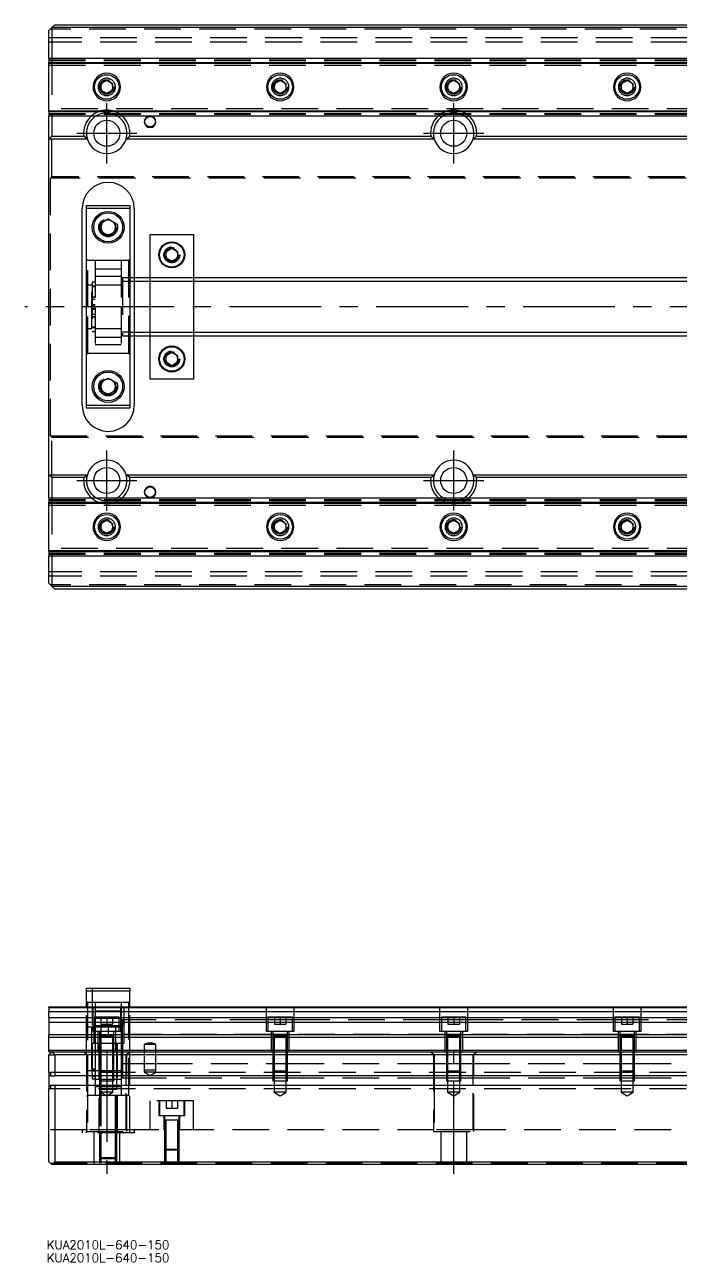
# Model space of a CAD drawing. Extents: x -8 to 904, y -330 to 120.
# Drawn here: x -8.4 to 218.4, y -330.1 to 97.5 of the extents above; entities that cross this region are included whole.
import ezdxf

# ---------------------------------------------------------------- set-up
doc = ezdxf.new("R2010")
doc.units = 0
doc.linetypes.add('CENTER', pattern=[50.8, 31.75, -6.35, 6.35, -6.35])
doc.linetypes.add('DASHED', pattern=[19.05, 12.7, -6.35])
doc.layers.get('0').update_dxf_attribs({"linetype": 'CONTINUOUS'})
doc.layers.add('CENTER', color=1, linetype='CENTER')
doc.styles.get("Standard").update_dxf_attribs({"font": 'txt.shx', "height": 3, "bigfont": 'bigfont.shx'})

# ---------------------------------------------------------------- blocks, each defined once
blk = doc.blocks.new('*U2')
at = {"color": 7, "linetype": 'CONTINUOUS'}
blk.add_text('KUA2010L-640-150', height=3, dxfattribs=at).set_placement((-0.77, -325.59))
blk = doc.blocks.new('*U3')
at = {"color": 7, "linetype": 'CONTINUOUS'}
blk.add_text('KUA2010L-640-150', height=3, dxfattribs=at).set_placement((-0.77, -330.13))

msp = doc.modelspace()

# ---------------------------------------------------------------- linework, layer by layer
at = {"color": 7, "linetype": 'CONTINUOUS'}
for p, q in [((1, 96.5), (0, 95.5)), ((0, 86), (0, 95.5)), ((2, 97.5), (1, 96.5)), ((1, 96.5), (1, 86)), ((245, 96.5), (1, 96.5)), ((2, 97.5), (245, 97.5)), ((0, 86), (0, 84.48)), ((0, 86), (245, 86)), ((0, 84.2), (0, 84.48)), ((0, 84.48), (237.73, 84.48)), ((0, 84.2), (237.05, 84.2)), ((0, 67.8), (0, 84.2)), ((18, 77.15), (20, 78.31)), ((18, 74.85), (18, 77.15)), ((20, 78.31), (22, 77.15)), ((22, 77.15), (22, 74.85)), ((78, 77.15), (80, 78.31)), ((78, 74.85), (78, 77.15)), ((80, 78.31), (82, 77.15)), ((82, 77.15), (82, 74.85)), ((138, 77.15), (140, 78.31)), ((138, 74.85), (138, 77.15)), ((140, 78.31), (142, 77.15)), ((142, 77.15), (142, 74.85)), ((198, 77.15), (200, 78.31)), ((198, 74.85), (198, 77.15)), ((200, 78.31), (202, 77.15)), ((202, 77.15), (202, 74.85)), ((20, 73.69), (18, 74.85)), ((22, 74.85), (20, 73.69)), ((80, 73.69), (78, 74.85)), ((82, 74.85), (80, 73.69)), ((140, 73.69), (138, 74.85)), ((142, 74.85), (140, 73.69)), ((200, 73.69), (198, 74.85)), ((202, 74.85), (200, 73.69)), ((0, 67.52), (0, 67.8)), ((0, 67.8), (245, 67.8)), ((0, 67.52), (0, 66)), ((0, 67.52), (245, 67.52)), ((0, 58), (0, 66)), ((0, 66), (245, 66)), ((1, 66), (1, 59)), ((0, 58), (1, 59)), ((0, -58), (0, 58)), ((13.29, 58), (0, 58)), ((1, 59), (12.06, 59)), ((13.29, 58), (12.06, 59)), ((26.71, 58), (27.94, 59)), ((133.29, 58), (26.71, 58)), ((27.94, 59), (132.06, 59)), ((133.29, 58), (132.06, 59)), ((146.71, 58), (147.94, 59)), ((245, 58), (146.71, 58)), ((147.94, 59), (245, 59)), ((13, 34), (13, 35)), ((13, 35), (28, 35)), ((28, 35), (28, 34)), ((11.5, -34), (11.5, 34)), ((28, 34), (13, 34)), ((13, -34), (13, 34)), ((18, 28.94), (20.5, 30.39)), ((20.5, 30.39), (23, 28.94)), ((28, 34), (28, -34)), ((29.5, 34), (29.5, 10)), ((18, 26.06), (18, 28.94)), ((20.5, 24.61), (18, 26.06)), ((23, 26.06), (20.5, 24.61)), ((23, 28.94), (23, 26.06)), ((35, 10), (35, 25)), ((35, 25), (50, 25)), ((50, 25), (50, 10)), ((40.5, 19.15), (42.5, 20.31)), ((40.5, 16.85), (40.5, 19.15)), ((42.5, 20.31), (44.5, 19.15)), ((44.5, 19.15), (44.5, 16.85)), ((42.5, 15.69), (40.5, 16.85)), ((44.5, 16.85), (42.5, 15.69)), ((245, 10), (28, 10)), ((28, -10), (245, -10)), ((29.5, -10), (29.5, -34)), ((35, -25), (35, -10)), ((50, -10), (50, -25)), ((40.5, -16.85), (42.5, -15.69)), ((40.5, -19.15), (40.5, -16.85)), ((42.5, -15.69), (44.5, -16.85)), ((44.5, -16.85), (44.5, -19.15)), ((42.5, -20.31), (40.5, -19.15)), ((44.5, -19.15), (42.5, -20.31)), ((18, -26.06), (20.5, -24.61)), ((20.5, -24.61), (23, -26.06)), ((50, -25), (35, -25)), ((18, -28.94), (18, -26.06)), ((20.5, -30.39), (18, -28.94)), ((23, -28.94), (20.5, -30.39)), ((23, -26.06), (23, -28.94)), ((13, -34), (28, -34)), ((13, -35), (13, -34)), ((28, -34), (28, -35)), ((28, -35), (13, -35)), ((0, -66), (0, -58)), ((0, -58), (13.29, -58)), ((1, -59), (0, -58)), ((12.06, -59), (1, -59)), ((1, -59), (1, -66)), ((12.06, -59), (13.29, -58)), ((26.71, -58), (133.29, -58)), ((27.94, -59), (26.71, -58)), ((132.06, -59), (27.94, -59)), ((132.06, -59), (133.29, -58)), ((146.71, -58), (245, -58)), ((147.94, -59), (146.71, -58)), ((245, -59), (147.94, -59)), ((0, -66), (0, -67.52)), ((0, -66), (245, -66)), ((0, -67.52), (245, -67.52)), ((0, -67.8), (0, -67.52)), ((0, -67.8), (245, -67.8)), ((0, -84.2), (0, -67.8)), ((18, -74.85), (20, -73.69)), ((18, -77.15), (18, -74.85)), ((20, -73.69), (22, -74.85)), ((22, -74.85), (22, -77.15)), ((78, -74.85), (80, -73.69)), ((78, -77.15), (78, -74.85)), ((80, -73.69), (82, -74.85)), ((82, -74.85), (82, -77.15)), ((138, -74.85), (140, -73.69)), ((138, -77.15), (138, -74.85)), ((140, -73.69), (142, -74.85)), ((142, -74.85), (142, -77.15)), ((198, -74.85), (200, -73.69)), ((198, -77.15), (198, -74.85)), ((200, -73.69), (202, -74.85)), ((202, -74.85), (202, -77.15)), ((20, -78.31), (18, -77.15)), ((22, -77.15), (20, -78.31)), ((80, -78.31), (78, -77.15)), ((82, -77.15), (80, -78.31)), ((140, -78.31), (138, -77.15)), ((142, -77.15), (140, -78.31)), ((200, -78.31), (198, -77.15)), ((202, -77.15), (200, -78.31)), ((0, -84.48), (0, -84.2)), ((0, -84.2), (237.05, -84.2)), ((0, -84.48), (0, -86)), ((0, -84.48), (237.73, -84.48)), ((0, -95.5), (0, -86)), ((0, -86), (245, -86)), ((1, -86), (1, -96.5)), ((0, -95.5), (1, -96.5)), ((1, -96.5), (2, -97.5)), ((1, -96.5), (245, -96.5)), ((245, -97.5), (2, -97.5)), ((13, -236.4), (13, -235.4)), ((13, -235.4), (28, -235.4)), ((13, -241.91), (13, -236.4)), ((28, -236.4), (13, -236.4)), ((28, -235.4), (28, -236.4)), ((28, -241.91), (28, -236.4)), ((0, -242.07), (0, -241.91)), ((0, -241.91), (245.5, -241.91)), ((0, -242.07), (0, -243.47)), ((0, -242.07), (245.5, -242.07)), ((0, -243.47), (245.5, -243.47)), ((0, -245.54), (0, -243.47)), ((0, -245.54), (0, -247.16)), ((0, -245.54), (245.5, -245.54)), ((0, -247.16), (0, -251.46)), ((0, -247.16), (245.5, -247.16)), ((0, -252.31), (0, -251.46)), ((0, -251.46), (245.5, -251.46)), ((202.5, -252), (197.5, -252)), ((0, -256.81), (0, -252.31)), ((0, -252.31), (640, -252.31)), ((0, -257.4), (0, -256.81)), ((0, -256.81), (640, -256.81)), ((0, -258.4), (1, -257.4)), ((0, -257.4), (1, -257.4)), ((0, -264.55), (0, -258.4)), ((1, -257.4), (639, -257.4)), ((1, -257.4), (2, -258.4)), ((638, -258.4), (2, -258.4)), ((2, -258.4), (2, -265.7)), ((0, -264.55), (0, -265.7)), ((0, -264.55), (0.5, -264.55)), ((0.5, -264.55), (0.5, -265.7)), ((0, -265.7), (0, -269.1)), ((0.5, -265.7), (0, -265.7)), ((0, -269.1), (0, -270.25)), ((0, -269.1), (0.5, -269.1)), ((0.5, -265.7), (2, -265.7)), ((2, -269.1), (0.5, -269.1)), ((0.5, -269.1), (0.5, -270.25)), ((638, -265.7), (2, -265.7)), ((638, -269.1), (2, -269.1)), ((2, -269.1), (2, -295.4)), ((0.5, -270.25), (0, -270.25)), ((0, -295.4), (0, -270.25)), ((23.5, -270.4), (17.5, -270.4)), ((23.5, -270.4), (17.5, -270.4)), ((23.5, -270.4), (17.5, -270.4)), ((1, -296.4), (0, -295.4)), ((2, -295.4), (1, -296.4)), ((639, -296.4), (1, -296.4)), ((2, -295.4), (638, -295.4))]:
    msp.add_line(p, q, dxfattribs=at)
at = {"color": 3, "linetype": 'DASHED'}
for p, q in [((255.2, 96), (0.5, 96)), ((640, 93), (0, 93)), ((640, 91.5), (0, 91.5)), ((1, 86), (1, 66)), ((0, 85.4), (640, 85.4)), ((0, 85.15), (245, 85.15)), ((0, 84.42), (245.5, 84.42)), ((0, 83.5), (245.5, 83.5)), ((17.5, 76), (17.53, 76.37)), ((77.5, 76), (77.53, 76.41)), ((137.5, 76), (137.53, 76.41)), ((197.5, 76), (197.53, 76.41)), ((245.5, 68.5), (0, 68.5)), ((0, 67.58), (245.5, 67.58)), ((0, 66.85), (245, 66.85)), ((0, 66.6), (640, 66.6)), ((1, 45), (1, 59)), ((1, 45), (0.5, 44.5)), ((0.5, -44.5), (0.5, 44.5)), ((639.5, 44.5), (0.5, 44.5)), ((639, 45), (1, 45)), ((17.5, 27.5), (17.52, 27.85)), ((40, 18), (40.02, 18.3)), ((13.5, 16), (13, 16.5)), ((16, 16), (13.5, 16)), ((13.5, 0), (13.5, 16)), ((25, 16), (16, 16)), ((16, 16), (16, 0)), ((25, 13.02), (16, 13.02)), ((27.5, 16), (25, 16)), ((25, 16), (25, 0)), ((28, 16.5), (27.5, 16)), ((27.5, 16), (27.5, -16)), ((25, 10.47), (16, 10.47)), ((25.5, 10), (25, 9.5)), ((28, 8.75), (25, 8.75)), ((28, 10), (25.5, 10)), ((25.5, 10), (25.5, -10)), ((29.5, 10), (29.5, 5)), ((35, 5), (35, 10)), ((50, 10), (50, 5)), ((13.5, 7.5), (13, 7)), ((14.85, 7.5), (13.5, 7.5)), ((14.85, -7.5), (14.85, 7.5)), ((15, 7.15), (14.85, 7.15)), ((16, 8.55), (15, 8.55)), ((15, 8.55), (15, -8.55)), ((16, 7.15), (15, 7.15)), ((16, 6.9), (15, 6.9)), ((24.7, 7.5), (16, 7.5)), ((25, 7.5), (24.7, 7.5)), ((29.5, 5), (29.5, -5)), ((35, -5), (35, 5)), ((50, 5), (50, -5)), ((13.5, -16), (13.5, 0)), ((16, 3.4), (15, 3.4)), ((15, 3.4), (16, 3.4)), ((16, 2.55), (15, 2.55)), ((15, 0.85), (16, 0.85)), ((15, 0.42), (16, 0.42)), ((16, 0), (16, -16)), ((25, 0), (25, -16)), ((15, -0.43), (16, -0.43)), ((16, -0.85), (15, -0.85)), ((15, -2.55), (16, -2.55)), ((15, -3.4), (16, -3.4)), ((16, -3.4), (15, -3.4)), ((13, -7), (13.5, -7.5)), ((13.5, -7.5), (14.85, -7.5)), ((14.85, -7.15), (15, -7.15)), ((15, -6.9), (16, -6.9)), ((15, -7.15), (16, -7.15)), ((15, -8.55), (16, -8.55)), ((16, -7.5), (24.7, -7.5)), ((24.7, -7.5), (25, -7.5)), ((29.5, -5), (29.5, -10)), ((35, -10), (35, -5)), ((50, -5), (50, -10)), ((16, -10.48), (25, -10.48)), ((28, -8.75), (25, -8.75)), ((25, -9.5), (25.5, -10)), ((25.5, -10), (28, -10)), ((13, -16.5), (13.5, -16)), ((13.5, -16), (16, -16)), ((16, -13.03), (25, -13.03)), ((16, -16), (25, -16)), ((25, -16), (27.5, -16)), ((27.5, -16), (28, -16.5)), ((40, -18), (40.02, -17.7)), ((17.5, -27.5), (17.52, -27.15)), ((0.5, -44.5), (1, -45)), ((0.5, -44.5), (639.5, -44.5)), ((1, -59), (1, -45)), ((1, -45), (639, -45)), ((0, -66.6), (640, -66.6)), ((0, -66.85), (245, -66.85)), ((0, -67.58), (245.5, -67.58)), ((1, -66), (1, -86)), ((0, -68.5), (245.5, -68.5)), ((17.5, -76), (17.53, -75.59)), ((77.5, -76), (77.53, -75.59)), ((137.5, -76), (137.53, -75.59)), ((197.5, -76), (197.53, -75.59)), ((245.5, -83.5), (0, -83.5)), ((0, -84.42), (245.5, -84.42)), ((0, -85.15), (245, -85.15)), ((0, -85.4), (640, -85.4)), ((640, -91.5), (0, -91.5)), ((640, -93), (0, -93)), ((255.2, -96), (0.5, -96)), ((15, -235.4), (15, -254.4)), ((26, -254.4), (26, -235.4)), ((13.5, -240.4), (13, -239.9)), ((13, -257.4), (13, -241.91)), ((16, -240.4), (13.5, -240.4)), ((13.5, -272.4), (13.5, -240.4)), ((15.25, -250.4), (15.25, -241.91)), ((25, -240.4), (16, -240.4)), ((16, -240.4), (16, -241.91)), ((16, -241.91), (16, -245.4)), ((25, -243.38), (16, -243.38)), ((24.75, -241.91), (24.75, -250.4)), ((27.5, -240.4), (25, -240.4)), ((25, -240.4), (25, -241.91)), ((25, -241.91), (25, -248.4)), ((28, -239.9), (27.5, -240.4)), ((27.5, -240.4), (27.5, -272.4)), ((28, -257.4), (28, -241.91)), ((75.25, -250.4), (75.25, -241.91)), ((84.75, -241.91), (84.75, -250.4)), ((135.25, -250.4), (135.25, -241.91)), ((144.75, -241.91), (144.75, -250.4)), ((195.25, -250.4), (195.25, -241.91)), ((204.75, -241.91), (204.75, -250.4)), ((15.25, -247.3), (15, -247.3)), ((15.75, -247.3), (15.25, -247.3)), ((15.75, -245.4), (15.75, -250.4)), ((24.25, -245.4), (15.75, -245.4)), ((16, -247.3), (15.75, -247.3)), ((16, -245.4), (16, -248.4)), ((24.25, -245.93), (16, -245.93)), ((18, -245.4), (18, -247.9)), ((18, -247.9), (20, -247.9)), ((20, -245.4), (20, -247.9)), ((20, -247.9), (22, -247.9)), ((22, -245.4), (22, -247.9)), ((24.25, -250.4), (24.25, -245.4)), ((24.75, -245.93), (24.25, -245.93)), ((25, -245.93), (24.75, -245.93)), ((25.5, -246.4), (25, -246.9)), ((28, -246.4), (25.5, -246.4)), ((25.5, -246.4), (25.5, -248.4)), ((75.25, -246.4), (28, -246.4)), ((75.75, -246.4), (75.25, -246.4)), ((75.75, -245.4), (75.75, -250.4)), ((84.25, -245.4), (75.75, -245.4)), ((84.25, -246.4), (75.75, -246.4)), ((78, -245.4), (78, -247.9)), ((78, -247.9), (80, -247.9)), ((80, -245.4), (80, -247.9)), ((80, -247.9), (82, -247.9)), ((82, -245.4), (82, -247.9)), ((84.25, -250.4), (84.25, -245.4)), ((84.75, -246.4), (84.25, -246.4)), ((135.25, -246.4), (84.75, -246.4)), ((135.75, -246.4), (135.25, -246.4)), ((135.75, -245.4), (135.75, -250.4)), ((144.25, -245.4), (135.75, -245.4)), ((144.25, -246.4), (135.75, -246.4)), ((138, -245.4), (138, -247.9)), ((138, -247.9), (140, -247.9)), ((140, -245.4), (140, -247.9)), ((140, -247.9), (142, -247.9)), ((142, -245.4), (142, -247.9)), ((144.25, -250.4), (144.25, -245.4)), ((144.75, -246.4), (144.25, -246.4)), ((195.25, -246.4), (144.75, -246.4)), ((195.75, -246.4), (195.25, -246.4)), ((195.75, -245.4), (195.75, -250.4)), ((204.25, -245.4), (195.75, -245.4)), ((204.25, -246.4), (195.75, -246.4)), ((198, -245.4), (198, -247.9)), ((198, -247.9), (200, -247.9)), ((200, -245.4), (200, -247.9)), ((200, -247.9), (202, -247.9)), ((202, -245.4), (202, -247.9)), ((204.25, -250.4), (204.25, -245.4)), ((204.75, -246.4), (204.25, -246.4)), ((245.5, -246.4), (204.75, -246.4)), ((13.5, -248.9), (13, -249.4)), ((14.85, -248.9), (13.5, -248.9)), ((14.85, -256.4), (14.85, -248.9)), ((15, -249.25), (14.85, -249.25)), ((15.25, -249.25), (15, -249.25)), ((16, -249.5), (15, -249.5)), ((15.5, -249.25), (15.25, -249.25)), ((24.75, -250.4), (15.25, -250.4)), ((15.5, -248.4), (15.5, -254.4)), ((15.75, -248.4), (15.5, -248.4)), ((15.75, -249.25), (15.5, -249.25)), ((24.25, -248.4), (15.75, -248.4)), ((16, -249.25), (15.75, -249.25)), ((16, -248.4), (16, -250.4)), ((24.25, -248.9), (16, -248.9)), ((16, -250.4), (16, -254.4)), ((17, -257.4), (17, -250.4)), ((17.5, -250.4), (17.5, -252)), ((17.5, -252), (17.5, -252.01)), ((17.5, -252), (17.5, -257.4)), ((17.5, -252), (17.5, -252)), ((22.5, -252), (17.5, -252)), ((17.9, -252), (17.9, -257.4)), ((18, -248.4), (18, -251.4)), ((18, -251.4), (20.5, -251.4)), ((20.5, -248.4), (20.5, -251.4)), ((20.5, -251.4), (23, -251.4)), ((22.1, -257.4), (22.1, -252)), ((22.5, -252), (22.5, -250.4)), ((22.5, -252.01), (22.5, -252)), ((22.5, -252), (22.5, -252)), ((22.5, -257.4), (22.5, -252)), ((23, -248.4), (23, -250.4)), ((23, -250.4), (23, -257.4)), ((24.75, -248.4), (24.25, -248.4)), ((24.7, -248.9), (24.25, -248.9)), ((25, -248.9), (24.7, -248.9)), ((25.5, -248.4), (24.75, -248.4)), ((25, -248.4), (25, -254.4)), ((25.5, -251.4), (25, -251.4)), ((25.5, -254.4), (25.5, -248.4)), ((28, -251.4), (25.5, -251.4)), ((77, -251.4), (28, -251.4)), ((84.75, -250.4), (75.25, -250.4)), ((77, -257.4), (77, -250.4)), ((77.5, -251.4), (77, -251.4)), ((77.5, -250.4), (77.5, -252)), ((82.5, -251.4), (77.5, -251.4)), ((77.5, -252), (77.5, -257.4)), ((77.5, -252), (77.5, -252)), ((77.5, -252), (77.5, -252.01)), ((82.5, -252), (77.5, -252)), ((77.9, -252), (77.9, -257.4)), ((82.1, -257.4), (82.1, -252)), ((82.5, -252), (82.5, -250.4)), ((83, -251.4), (82.5, -251.4)), ((82.5, -252), (82.5, -252)), ((82.5, -257.4), (82.5, -252)), ((82.5, -252.01), (82.5, -252)), ((83, -250.4), (83, -257.4)), ((137, -251.4), (83, -251.4)), ((144.75, -250.4), (135.25, -250.4)), ((137, -257.4), (137, -250.4)), ((137.5, -251.4), (137, -251.4)), ((137.5, -250.4), (137.5, -252)), ((142.5, -251.4), (137.5, -251.4)), ((137.5, -252), (137.5, -257.4)), ((137.5, -252), (137.5, -252)), ((137.5, -252), (137.5, -252.01)), ((142.5, -252), (137.5, -252)), ((142.5, -252), (137.5, -252)), ((137.9, -252), (137.9, -257.4)), ((142.1, -257.4), (142.1, -252)), ((142.5, -252), (142.5, -250.4)), ((143, -251.4), (142.5, -251.4)), ((142.5, -252), (142.5, -252)), ((142.5, -257.4), (142.5, -252)), ((142.5, -252.01), (142.5, -252)), ((143, -250.4), (143, -257.4)), ((197, -251.4), (143, -251.4)), ((204.75, -250.4), (195.25, -250.4)), ((197, -257.4), (197, -250.4)), ((197.5, -251.4), (197, -251.4)), ((197.5, -250.4), (197.5, -252)), ((202.5, -251.4), (197.5, -251.4)), ((197.5, -252), (197.5, -252.01)), ((197.5, -252), (197.5, -257.4)), ((197.5, -252), (197.5, -252)), ((202.5, -252), (197.5, -252)), ((197.9, -252), (197.9, -257.4)), ((202.1, -257.4), (202.1, -252)), ((202.5, -252), (202.5, -250.4)), ((203, -251.4), (202.5, -251.4)), ((202.5, -252.01), (202.5, -252)), ((202.5, -252), (202.5, -252)), ((202.5, -257.4), (202.5, -252)), ((203, -250.4), (203, -257.4)), ((245.5, -251.4), (203, -251.4)), ((14.85, -257.4), (14.85, -256.4)), ((15, -254.4), (26, -254.4)), ((15, -254.4), (15, -257.4)), ((16, -254.4), (16, -257.4)), ((17.25, -254.4), (17.25, -285.4)), ((23.5, -257.4), (23.5, -254.4)), ((23.75, -285.4), (23.75, -254.4)), ((25, -254.4), (25, -257.4)), ((25.5, -254.4), (25.5, -256.4)), ((25.5, -256.4), (25.5, -257.4)), ((33, -254.9), (33, -257.4)), ((37, -254.9), (33, -254.9)), ((35.06, -254.4), (34.94, -254.4)), ((37, -257.4), (37, -254.9)), ((0, -258.4), (2, -258.4)), ((12, -257.4), (13, -258.4)), ((12.06, -257.4), (13.29, -258.4)), ((13, -258.18), (13, -257.4)), ((13, -258.4), (13, -258.18)), ((13, -258.4), (13, -284.9)), ((13.29, -258.4), (13.29, -265.7)), ((14.85, -263.91), (14.85, -257.4)), ((15, -257.4), (15, -263.27)), ((16, -257.4), (16, -265.7)), ((17.5, -257.4), (17.5, -264.01)), ((17.5, -257.4), (17.5, -264.01)), ((17.9, -257.4), (17.9, -264.41)), ((22.1, -264.41), (22.1, -257.4)), ((22.5, -264.01), (22.5, -257.4)), ((22.5, -264.01), (22.5, -257.4)), ((23.5, -265.7), (23.5, -257.4)), ((25, -257.4), (25, -265.7)), ((25.5, -257.4), (25.5, -265.7)), ((27.94, -257.4), (26.71, -258.4)), ((26.71, -265.7), (26.71, -258.4)), ((27, -258.4), (28, -257.4)), ((27, -284.9), (27, -258.4)), ((28, -265.7), (28, -257.4)), ((33, -257.4), (33, -263.77)), ((37, -263.77), (37, -257.4)), ((77.5, -257.4), (77.5, -264.01)), ((77.5, -257.4), (77.5, -264.01)), ((77.9, -257.4), (77.9, -264.41)), ((82.1, -264.41), (82.1, -257.4)), ((82.5, -264.01), (82.5, -257.4)), ((82.5, -264.01), (82.5, -257.4)), ((132, -257.4), (133, -258.4)), ((132.06, -257.4), (133.29, -258.4)), ((133, -258.4), (133, -284.9)), ((133.29, -258.4), (133.29, -265.7)), ((137.5, -257.4), (137.5, -264.01)), ((137.5, -257.4), (137.5, -264.01)), ((137.9, -257.4), (137.9, -264.41)), ((142.1, -264.41), (142.1, -257.4)), ((142.5, -264.01), (142.5, -257.4)), ((142.5, -264.01), (142.5, -257.4)), ((147.94, -257.4), (146.71, -258.4)), ((146.71, -265.7), (146.71, -258.4)), ((147, -258.4), (148, -257.4)), ((147, -284.9), (147, -258.4)), ((197.5, -257.4), (197.5, -264.01)), ((197.5, -257.4), (197.5, -264.01)), ((197.9, -257.4), (197.9, -264.41)), ((202.1, -264.41), (202.1, -257.4)), ((202.5, -264.01), (202.5, -257.4)), ((202.5, -264.01), (202.5, -257.4)), ((639.5, -264.55), (0.5, -264.55)), ((13, -263.4), (13.29, -263.7)), ((13.29, -263.7), (13.5, -263.91)), ((13.5, -263.91), (14.85, -263.91)), ((14.85, -263.55), (15, -263.55)), ((15, -264.84), (15, -263.27)), ((15, -263.29), (16, -263.29)), ((15, -263.29), (16, -263.29)), ((15, -263.55), (16, -263.55)), ((16, -264.08), (15, -264.08)), ((15, -264.84), (15, -265.7)), ((16, -263.91), (17.5, -263.91)), ((17.5, -263.91), (17.9, -263.91)), ((17.5, -264.01), (17.9, -264.41)), ((17.5, -264.01), (22.5, -264.01)), ((17.5, -264.01), (17.5, -265.7)), ((17.9, -263.91), (22.1, -263.91)), ((22.1, -264.41), (17.9, -264.41)), ((17.9, -264.41), (17.9, -267.41)), ((22.1, -263.91), (22.5, -263.91)), ((22.1, -264.41), (22.5, -264.01)), ((22.1, -267.41), (22.1, -264.41)), ((22.5, -263.91), (23.5, -263.91)), ((22.5, -265.7), (22.5, -264.01)), ((23.5, -263.91), (24.7, -263.91)), ((24.7, -263.91), (25, -263.91)), ((25, -261.4), (26.71, -261.4)), ((26.71, -261.4), (28, -261.4)), ((28, -261.4), (33, -261.4)), ((33, -261.4), (37, -261.4)), ((33, -263.77), (33, -264.41)), ((33, -263.77), (33.17, -264.41)), ((37, -263.77), (33, -263.77)), ((33, -264.41), (35, -265.56)), ((37, -264.41), (33, -264.41)), ((35, -265.56), (37, -264.41)), ((36.83, -264.41), (37, -263.77)), ((37, -261.4), (77.5, -261.4)), ((37, -264.41), (37, -263.77)), ((77.5, -261.4), (77.9, -261.4)), ((77.5, -264.01), (77.9, -264.41)), ((77.5, -264.01), (82.5, -264.01)), ((77.5, -264.01), (77.5, -265.7)), ((77.9, -261.4), (82.1, -261.4)), ((82.1, -264.41), (77.9, -264.41)), ((77.9, -264.41), (77.9, -267.41)), ((82.1, -261.4), (82.5, -261.4)), ((82.1, -264.41), (82.5, -264.01)), ((82.1, -267.41), (82.1, -264.41)), ((82.5, -261.4), (133.29, -261.4)), ((82.5, -265.7), (82.5, -264.01)), ((133.29, -261.4), (137.5, -261.4)), ((137.5, -261.4), (137.9, -261.4)), ((137.5, -264.01), (137.9, -264.41)), ((137.5, -264.01), (142.5, -264.01)), ((137.5, -264.01), (137.5, -265.7)), ((137.9, -261.4), (142.1, -261.4)), ((142.1, -264.41), (137.9, -264.41)), ((137.9, -264.41), (137.9, -267.41)), ((142.1, -261.4), (142.5, -261.4)), ((142.1, -264.41), (142.5, -264.01)), ((142.1, -267.41), (142.1, -264.41)), ((142.5, -261.4), (146.71, -261.4)), ((142.5, -265.7), (142.5, -264.01)), ((146.71, -261.4), (197.5, -261.4)), ((197.5, -261.4), (197.9, -261.4)), ((197.5, -264.01), (197.9, -264.41)), ((197.5, -264.01), (202.5, -264.01)), ((197.5, -264.01), (197.5, -265.7)), ((197.9, -261.4), (202.1, -261.4)), ((202.1, -264.41), (197.9, -264.41)), ((197.9, -264.41), (197.9, -267.41)), ((202.1, -261.4), (202.5, -261.4)), ((202.1, -264.41), (202.5, -264.01)), ((202.1, -267.41), (202.1, -264.41)), ((202.5, -261.4), (223, -261.4)), ((202.5, -265.7), (202.5, -264.01)), ((13.29, -265.7), (13.29, -269.1)), ((13.29, -269.1), (13.29, -284.4)), ((15, -265.7), (15, -266.6)), ((15, -265.78), (16, -265.78)), ((15, -266.6), (15, -266.79)), ((15, -266.79), (16, -266.79)), ((16, -265.7), (16, -269.1)), ((16, -266.88), (17.5, -266.88)), ((16, -269.1), (16, -272.4)), ((17.5, -265.7), (17.5, -267.41)), ((17.5, -266.88), (22.5, -266.88)), ((17.5, -267.41), (22.5, -267.41)), ((17.5, -267.41), (17.5, -269.1)), ((17.5, -269.1), (17.5, -270.4)), ((17.9, -267.41), (17.9, -271.4)), ((22.1, -271.4), (22.1, -267.41)), ((22.5, -267.41), (22.5, -265.7)), ((22.5, -266.88), (23.5, -266.88)), ((23.5, -269.1), (23.5, -265.7)), ((23.5, -266.88), (25, -266.88)), ((23.5, -270.4), (23.5, -269.1)), ((25, -265.7), (25, -269.1)), ((25, -265.9), (25.5, -266.4)), ((25, -269.1), (25, -272.4)), ((25.5, -265.7), (25.5, -266.4)), ((25.5, -266.4), (26.71, -266.4)), ((26.71, -269.1), (26.71, -265.7)), ((26.71, -266.4), (28, -266.4)), ((26.71, -284.4), (26.71, -269.1)), ((28, -269.1), (28, -265.7)), ((28, -266.4), (77.5, -266.4)), ((28, -285.4), (28, -269.1)), ((77.5, -265.7), (77.5, -267.41)), ((77.5, -266.4), (82.5, -266.4)), ((77.5, -267.41), (82.5, -267.41)), ((77.9, -267.41), (77.9, -271.4)), ((82.1, -271.4), (82.1, -267.41)), ((82.5, -267.41), (82.5, -265.7)), ((82.5, -266.4), (133.29, -266.4)), ((133.29, -265.7), (133.29, -269.1)), ((133.29, -266.4), (137.5, -266.4)), ((133.29, -269.1), (133.29, -284.4)), ((137.5, -265.7), (137.5, -267.41)), ((137.5, -266.4), (142.5, -266.4)), ((137.5, -267.41), (142.5, -267.41)), ((137.9, -267.41), (137.9, -271.4)), ((142.1, -271.4), (142.1, -267.41)), ((142.5, -267.41), (142.5, -265.7)), ((142.5, -266.4), (146.71, -266.4)), ((146.71, -269.1), (146.71, -265.7)), ((146.71, -266.4), (197.5, -266.4)), ((146.71, -284.4), (146.71, -269.1)), ((197.5, -265.7), (197.5, -267.41)), ((197.5, -266.4), (202.5, -266.4)), ((197.5, -267.41), (202.5, -267.41)), ((197.9, -267.41), (197.9, -271.4)), ((202.1, -271.4), (202.1, -267.41)), ((202.5, -267.41), (202.5, -265.7)), ((202.5, -266.4), (253.29, -266.4)), ((639.5, -270.25), (0.5, -270.25)), ((13, -272.9), (13.5, -272.4)), ((13.5, -272.4), (16, -272.4)), ((16, -269.43), (25, -269.43)), ((16, -272.4), (17.5, -272.4)), ((17.5, -270.4), (17.5, -285.4)), ((17.5, -270.4), (17.5, -270.4)), ((17.5, -270.4), (17.5, -270.41)), ((17.5, -272.4), (18, -272.4)), ((17.9, -271.4), (20, -272.62)), ((22.1, -271.4), (17.9, -271.4)), ((18, -270.4), (18, -285.4)), ((18, -272.4), (23, -272.4)), ((20, -272.62), (22.1, -271.4)), ((23, -285.4), (23, -270.4)), ((23, -272.4), (23.5, -272.4)), ((23.5, -270.4), (23.5, -270.4)), ((23.5, -285.4), (23.5, -270.4)), ((23.5, -270.41), (23.5, -270.4)), ((23.5, -272.4), (25, -272.4)), ((25, -272.4), (27.5, -272.4)), ((27.5, -272.4), (28, -272.9)), ((77.9, -271.4), (80, -272.62)), ((82.1, -271.4), (77.9, -271.4)), ((80, -272.62), (82.1, -271.4)), ((137.9, -271.4), (140, -272.62)), ((142.1, -271.4), (137.9, -271.4)), ((140, -272.62), (142.1, -271.4)), ((197.9, -271.4), (200, -272.62)), ((202.1, -271.4), (197.9, -271.4)), ((200, -272.62), (202.1, -271.4)), ((50, -274.4), (35, -274.4)), ((35, -284.4), (35, -274.4)), ((38, -274.4), (38, -279.4)), ((38.25, -274.4), (38.25, -279.4)), ((40.5, -274.4), (40.5, -276.9)), ((40.5, -276.9), (42.5, -276.9)), ((42.5, -274.4), (42.5, -276.9)), ((42.5, -276.9), (44.5, -276.9)), ((44.5, -274.4), (44.5, -276.9)), ((46.75, -279.4), (46.75, -274.4)), ((47, -279.4), (47, -274.4)), ((50, -284.4), (50, -274.4)), ((38, -279.4), (47, -279.4)), ((39.75, -279.4), (39.75, -284.4)), ((40, -279.4), (40, -281.01)), ((40, -281), (40, -284.4)), ((45, -281), (40, -281)), ((40.4, -281), (40.4, -284.4)), ((44.6, -284.4), (44.6, -281)), ((45, -281.01), (45, -279.4)), ((45, -284.4), (45, -281)), ((45.25, -284.4), (45.25, -279.4)), ((13.29, -284.4), (0, -284.4)), ((11.5, -284.4), (11.5, -285.4)), ((29.5, -285.4), (11.5, -285.4)), ((13, -285.4), (13, -284.9)), ((13, -284.9), (27, -284.9)), ((26.71, -284.4), (13.29, -284.4)), ((15.5, -284.9), (15.5, -296.4)), ((17.5, -285.4), (17.5, -293.91)), ((17.5, -285.4), (17.5, -293.91)), ((18, -285.4), (18, -294.41)), ((23, -294.41), (23, -285.4)), ((23.5, -293.91), (23.5, -285.4)), ((23.5, -293.91), (23.5, -285.4)), ((24.5, -296.4), (24.5, -284.9)), ((133.29, -284.4), (26.71, -284.4)), ((29.5, -284.4), (29.5, -285.4)), ((40, -284.4), (40, -291.01)), ((40, -284.4), (40, -291.01)), ((40.4, -284.4), (40.4, -291.41)), ((44.6, -291.41), (44.6, -284.4)), ((45, -291.01), (45, -284.4)), ((45, -291.01), (45, -284.4)), ((133, -284.9), (147, -284.9)), ((146.71, -284.4), (133.29, -284.4)), ((135.5, -284.9), (135.5, -296.4)), ((144.5, -296.4), (144.5, -284.9)), ((253.29, -284.4), (146.71, -284.4)), ((17.5, -293.91), (18, -294.41)), ((17.5, -293.91), (23.5, -293.91)), ((17.5, -293.91), (17.5, -295.9)), ((23, -294.41), (18, -294.41)), ((18, -294.41), (18, -295.9)), ((23, -294.41), (23.5, -293.91)), ((23, -295.9), (23, -294.41)), ((23.5, -295.9), (23.5, -293.91)), ((40, -291.01), (40.4, -291.41)), ((40, -291.01), (45, -291.01)), ((40, -291.01), (40, -295.9)), ((44.6, -291.41), (40.4, -291.41)), ((40.4, -291.41), (40.4, -295.9)), ((44.6, -291.41), (45, -291.01)), ((44.6, -295.9), (44.6, -291.41)), ((45, -295.9), (45, -291.01)), ((0.5, -295.9), (639.5, -295.9))]:
    msp.add_line(p, q, dxfattribs=at)
at = {"color": 3, "linetype": 'CONTINUOUS'}
for p, q in [((245, 8.75), (28, 8.75)), ((28, -8.75), (245, -8.75))]:
    msp.add_line(p, q, dxfattribs=at)
at = {"color": 7, "linetype": 'CONTINUOUS'}
for centre, radius in [((20, 76), 4.25), ((80, 76), 4.25), ((140, 76), 4.25), ((200, 76), 4.25), ((20, 60), 4.5), ((140, 60), 4.5), ((20.5, 27.5), 5.5), ((20.5, 27.5), 5), ((42.5, 18), 4.5), ((42.5, 18), 4.25), ((42.5, -18), 4.5), ((42.5, -18), 4.25), ((20.5, -27.5), 5.5), ((20.5, -27.5), 5), ((20, -60), 4.5), ((140, -60), 4.5), ((20, -76), 4.25), ((80, -76), 4.25), ((140, -76), 4.25), ((200, -76), 4.25)]:
    msp.add_circle(centre, radius, dxfattribs=at)
at = {"color": 3, "linetype": 'DASHED'}
for centre, radius in [((20, 76), 2.5), ((80, 76), 2.5), ((140, 76), 2.5), ((200, 76), 2.5), ((20.5, 27.5), 3.25), ((20.5, 27.5), 3), ((42.5, 18), 2.75), ((42.5, 18), 2.5), ((42.5, -18), 2.75), ((42.5, -18), 2.5), ((20.5, -27.5), 3.25), ((20.5, -27.5), 3), ((20, -76), 2.5), ((80, -76), 2.5), ((140, -76), 2.5), ((200, -76), 2.5)]:
    msp.add_circle(centre, radius, dxfattribs=at)
at = {"color": 3, "linetype": 'CONTINUOUS'}
for centre in [(35, 64), (35, -64)]:
    msp.add_circle(centre, 1.83, dxfattribs=at)
at = {"color": 7, "linetype": 'CONTINUOUS'}
for centre, radius, start, end in [((20, 76), 4.75, 0, 180), ((80, 76), 4.75, 0, 180), ((140, 76), 4.75, 0, 180), ((200, 76), 4.75, 0, 180), ((20, 76), 4.75, 180, 0), ((80, 76), 4.75, 180, 0), ((140, 76), 4.75, 180, 0), ((200, 76), 4.75, 180, 0), ((20, 60), 8, 131.4096, 187.1808), ((20, 60), 7, 121.0027, 196.6015), ((20, 60), 7, 343.3985, 58.9973), ((20, 60), 8, 352.8192, 48.5904), ((35, 64), 2, 180, 90), ((35, 64), 2, 90, 180), ((140, 60), 8, 131.4096, 187.1808), ((140, 60), 7, 121.0027, 196.6015), ((140, 60), 7, 343.3985, 58.9973), ((140, 60), 8, 352.8192, 48.5904), ((20, 60), 7, 196.6015, 343.3985), ((140, 60), 7, 196.6015, 343.3985), ((20.5, 34), 9, 0, 180), ((20.5, -34), 9, 180, 0), ((20, -60), 7, 16.6015, 163.3985), ((140, -60), 7, 16.6015, 163.3985), ((20, -60), 8, 172.8192, 228.5904), ((20, -60), 7, 163.3985, 238.9973), ((20, -60), 7, 301.0027, 16.6015), ((20, -60), 8, 311.4096, 7.1808), ((140, -60), 8, 172.8192, 228.5904), ((140, -60), 7, 163.3985, 238.9973), ((140, -60), 7, 301.0027, 16.6015), ((140, -60), 8, 311.4096, 7.1808), ((35, -64), 2, 270, 180), ((35, -64), 2, 180, 270), ((20, -76), 4.75, 0, 180), ((80, -76), 4.75, 0, 180), ((140, -76), 4.75, 0, 180), ((200, -76), 4.75, 0, 180), ((20, -76), 4.75, 180, 0), ((80, -76), 4.75, 180, 0), ((140, -76), 4.75, 180, 0), ((200, -76), 4.75, 180, 0)]:
    msp.add_arc(centre, radius, start, end, dxfattribs=at)
at = {"color": 3, "linetype": 'DASHED'}
for centre, radius, start, end in [((20, 76), 3, 0, 180), ((20, 76), 2.1, 137.7528, 162.2472), ((20, 76), 2.1, 102.2472, 137.7528), ((20, 76), 2.1, 77.7528, 102.2472), ((20, 76), 2.1, 42.2472, 77.7528), ((20, 76), 2.1, 17.7528, 42.2472), ((80, 76), 3, 0, 180), ((80, 76), 2.1, 137.7528, 162.2472), ((80, 76), 2.1, 102.2472, 137.7528), ((80, 76), 2.1, 77.7528, 102.2472), ((80, 76), 2.1, 42.2472, 77.7528), ((80, 76), 2.1, 17.7528, 42.2472), ((140, 76), 3, 0, 180), ((140, 76), 2.1, 137.7528, 162.2472), ((140, 76), 2.1, 102.2472, 137.7528), ((140, 76), 2.1, 77.7528, 102.2472), ((140, 76), 2.1, 42.2472, 77.7528), ((140, 76), 2.1, 17.7528, 42.2472), ((200, 76), 3, 0, 180), ((200, 76), 2.1, 137.7528, 162.2472), ((200, 76), 2.1, 102.2472, 137.7528), ((200, 76), 2.1, 77.7528, 102.2472), ((200, 76), 2.1, 42.2472, 77.7528), ((200, 76), 2.1, 17.7528, 42.2472), ((20, 76), 3, 180, 0), ((20, 76), 2.1, 162.2472, 180), ((20, 76), 2.1, 180, 197.7528), ((20, 76), 2.1, 197.7528, 222.2472), ((20, 76), 2.1, 222.2472, 257.7528), ((20, 76), 2.1, 257.7528, 282.2472), ((20, 76), 2.1, 282.2472, 317.7528), ((20, 76), 2.1, 317.7528, 342.2472), ((20, 76), 2.1, 342.2472, 17.7528), ((80, 76), 3, 180, 0), ((80, 76), 2.1, 162.2472, 180), ((80, 76), 2.1, 180, 197.7528), ((80, 76), 2.1, 197.7528, 222.2472), ((80, 76), 2.1, 222.2472, 257.7528), ((80, 76), 2.1, 257.7528, 282.2472), ((80, 76), 2.1, 282.2472, 317.7528), ((80, 76), 2.1, 317.7528, 342.2472), ((80, 76), 2.1, 342.2472, 17.7528), ((140, 76), 3, 180, 0), ((140, 76), 2.1, 162.2472, 180), ((140, 76), 2.1, 180, 197.7528), ((140, 76), 2.1, 197.7528, 222.2472), ((140, 76), 2.1, 222.2472, 257.7528), ((140, 76), 2.1, 257.7528, 282.2472), ((140, 76), 2.1, 282.2472, 317.7528), ((140, 76), 2.1, 317.7528, 342.2472), ((140, 76), 2.1, 342.2472, 17.7528), ((200, 76), 3, 180, 0), ((200, 76), 2.1, 162.2472, 180), ((200, 76), 2.1, 180, 197.7528), ((200, 76), 2.1, 197.7528, 222.2472), ((200, 76), 2.1, 222.2472, 257.7528), ((200, 76), 2.1, 257.7528, 282.2472), ((200, 76), 2.1, 282.2472, 317.7528), ((200, 76), 2.1, 317.7528, 342.2472), ((200, 76), 2.1, 342.2472, 17.7528), ((20, 60), 8, 48.5904, 131.4096), ((20, 60), 7, 58.9973, 121.0027), ((140, 60), 8, 48.5904, 131.4096), ((140, 60), 7, 58.9973, 121.0027), ((20.5, 27.5), 2.5, 60, 120), ((20.5, 27.5), 2.5, 120, 180), ((20.5, 27.5), 2.5, 180, 240), ((20.5, 27.5), 2.5, 0, 60), ((20.5, 27.5), 2.5, 300, 0), ((20.5, 27.5), 2.5, 240, 300), ((42.5, 18), 2.1, 162.2472, 180), ((42.5, 18), 2.1, 180, 197.7528), ((42.5, 18), 2.1, 137.7528, 162.2472), ((42.5, 18), 2.1, 197.7528, 222.2472), ((42.5, 18), 2.1, 102.2472, 137.7528), ((42.5, 18), 2.1, 77.7528, 102.2472), ((42.5, 18), 2.1, 42.2472, 77.7528), ((42.5, 18), 2.1, 17.7528, 42.2472), ((42.5, 18), 2.1, 317.7528, 342.2472), ((42.5, 18), 2.1, 342.2472, 17.7528), ((42.5, 18), 2.1, 222.2472, 257.7528), ((42.5, 18), 2.1, 257.7528, 282.2472), ((42.5, 18), 2.1, 282.2472, 317.7528), ((24.7, 7.8), 0.3, 270, 360), ((24.7, -7.8), 0.3, 0, 90), ((42.5, -18), 2.1, 137.7528, 162.2472), ((42.5, -18), 2.1, 102.2472, 137.7528), ((42.5, -18), 2.1, 77.7528, 102.2472), ((42.5, -18), 2.1, 42.2472, 77.7528), ((42.5, -18), 2.1, 17.7528, 42.2472), ((42.5, -18), 2.1, 162.2472, 180), ((42.5, -18), 2.1, 180, 197.7528), ((42.5, -18), 2.1, 197.7528, 222.2472), ((42.5, -18), 2.1, 222.2472, 257.7528), ((42.5, -18), 2.1, 257.7528, 282.2472), ((42.5, -18), 2.1, 282.2472, 317.7528), ((42.5, -18), 2.1, 317.7528, 342.2472), ((42.5, -18), 2.1, 342.2472, 17.7528), ((20.5, -27.5), 2.5, 120, 180), ((20.5, -27.5), 2.5, 60, 120), ((20.5, -27.5), 2.5, 0, 60), ((20.5, -27.5), 2.5, 180, 240), ((20.5, -27.5), 2.5, 240, 300), ((20.5, -27.5), 2.5, 300, 0), ((20, -60), 8, 228.5904, 311.4096), ((20, -60), 7, 238.9973, 301.0027), ((140, -60), 8, 228.5904, 311.4096), ((140, -60), 7, 238.9973, 301.0027), ((20, -76), 3, 0, 180), ((20, -76), 3, 180, 0), ((20, -76), 2.1, 162.2472, 180), ((20, -76), 2.1, 180, 197.7528), ((20, -76), 2.1, 137.7528, 162.2472), ((20, -76), 2.1, 197.7528, 222.2472), ((20, -76), 2.1, 102.2472, 137.7528), ((20, -76), 2.1, 77.7528, 102.2472), ((20, -76), 2.1, 42.2472, 77.7528), ((20, -76), 2.1, 17.7528, 42.2472), ((20, -76), 2.1, 317.7528, 342.2472), ((20, -76), 2.1, 342.2472, 17.7528), ((80, -76), 3, 0, 180), ((80, -76), 3, 180, 0), ((80, -76), 2.1, 162.2472, 180), ((80, -76), 2.1, 180, 197.7528), ((80, -76), 2.1, 137.7528, 162.2472), ((80, -76), 2.1, 197.7528, 222.2472), ((80, -76), 2.1, 102.2472, 137.7528), ((80, -76), 2.1, 77.7528, 102.2472), ((80, -76), 2.1, 42.2472, 77.7528), ((80, -76), 2.1, 17.7528, 42.2472), ((80, -76), 2.1, 317.7528, 342.2472), ((80, -76), 2.1, 342.2472, 17.7528), ((140, -76), 3, 0, 180), ((140, -76), 3, 180, 0), ((140, -76), 2.1, 162.2472, 180), ((140, -76), 2.1, 180, 197.7528), ((140, -76), 2.1, 137.7528, 162.2472), ((140, -76), 2.1, 197.7528, 222.2472), ((140, -76), 2.1, 102.2472, 137.7528), ((140, -76), 2.1, 77.7528, 102.2472), ((140, -76), 2.1, 42.2472, 77.7528), ((140, -76), 2.1, 17.7528, 42.2472), ((140, -76), 2.1, 317.7528, 342.2472), ((140, -76), 2.1, 342.2472, 17.7528), ((200, -76), 3, 0, 180), ((200, -76), 3, 180, 0), ((200, -76), 2.1, 162.2472, 180), ((200, -76), 2.1, 180, 197.7528), ((200, -76), 2.1, 137.7528, 162.2472), ((200, -76), 2.1, 197.7528, 222.2472), ((200, -76), 2.1, 102.2472, 137.7528), ((200, -76), 2.1, 77.7528, 102.2472), ((200, -76), 2.1, 42.2472, 77.7528), ((200, -76), 2.1, 17.7528, 42.2472), ((200, -76), 2.1, 317.7528, 342.2472), ((200, -76), 2.1, 342.2472, 17.7528), ((20, -76), 2.1, 222.2472, 257.7528), ((20, -76), 2.1, 257.7528, 282.2472), ((20, -76), 2.1, 282.2472, 317.7528), ((80, -76), 2.1, 222.2472, 257.7528), ((80, -76), 2.1, 257.7528, 282.2472), ((80, -76), 2.1, 282.2472, 317.7528), ((140, -76), 2.1, 222.2472, 257.7528), ((140, -76), 2.1, 257.7528, 282.2472), ((140, -76), 2.1, 282.2472, 317.7528), ((200, -76), 2.1, 222.2472, 257.7528), ((200, -76), 2.1, 257.7528, 282.2472), ((200, -76), 2.1, 282.2472, 317.7528), ((24.7, -248.6), 0.3, 270, 279.5941), ((24.7, -248.6), 0.3, 279.5941, 360), ((34.94, -258.4), 4, 90, 118.9695), ((35.06, -258.4), 4, 61.0305, 90), ((24.7, -264.21), 0.3, 0, 90)]:
    msp.add_arc(centre, radius, start, end, dxfattribs=at)
at = {"layer": 'CENTER', "color": 1, "linetype": 'CENTER'}
for p, q in [((20, 49.6), (20, 70.4)), ((140, 49.6), (140, 70.4)), ((9.6, 60), (30.4, 60)), ((129.6, 60), (150.4, 60)), ((703.76, 0), (-8.37, 0)), ((20, -70.4), (20, -49.6)), ((140, -70.4), (140, -49.6)), ((9.6, -60), (30.4, -60)), ((129.6, -60), (150.4, -60)), ((20, -256.75), (20, -299.55)), ((140, -299.55), (140, -256.75))]:
    msp.add_line(p, q, dxfattribs=at)

# ---------------------------------------------------------------- block references
at = {"color": 7, "linetype": 'CONTINUOUS'}
for name in ['*U2', '*U3']:
    msp.add_blockref(name, (0, 0), dxfattribs=at)

doc.saveas('drawing.dxf')
